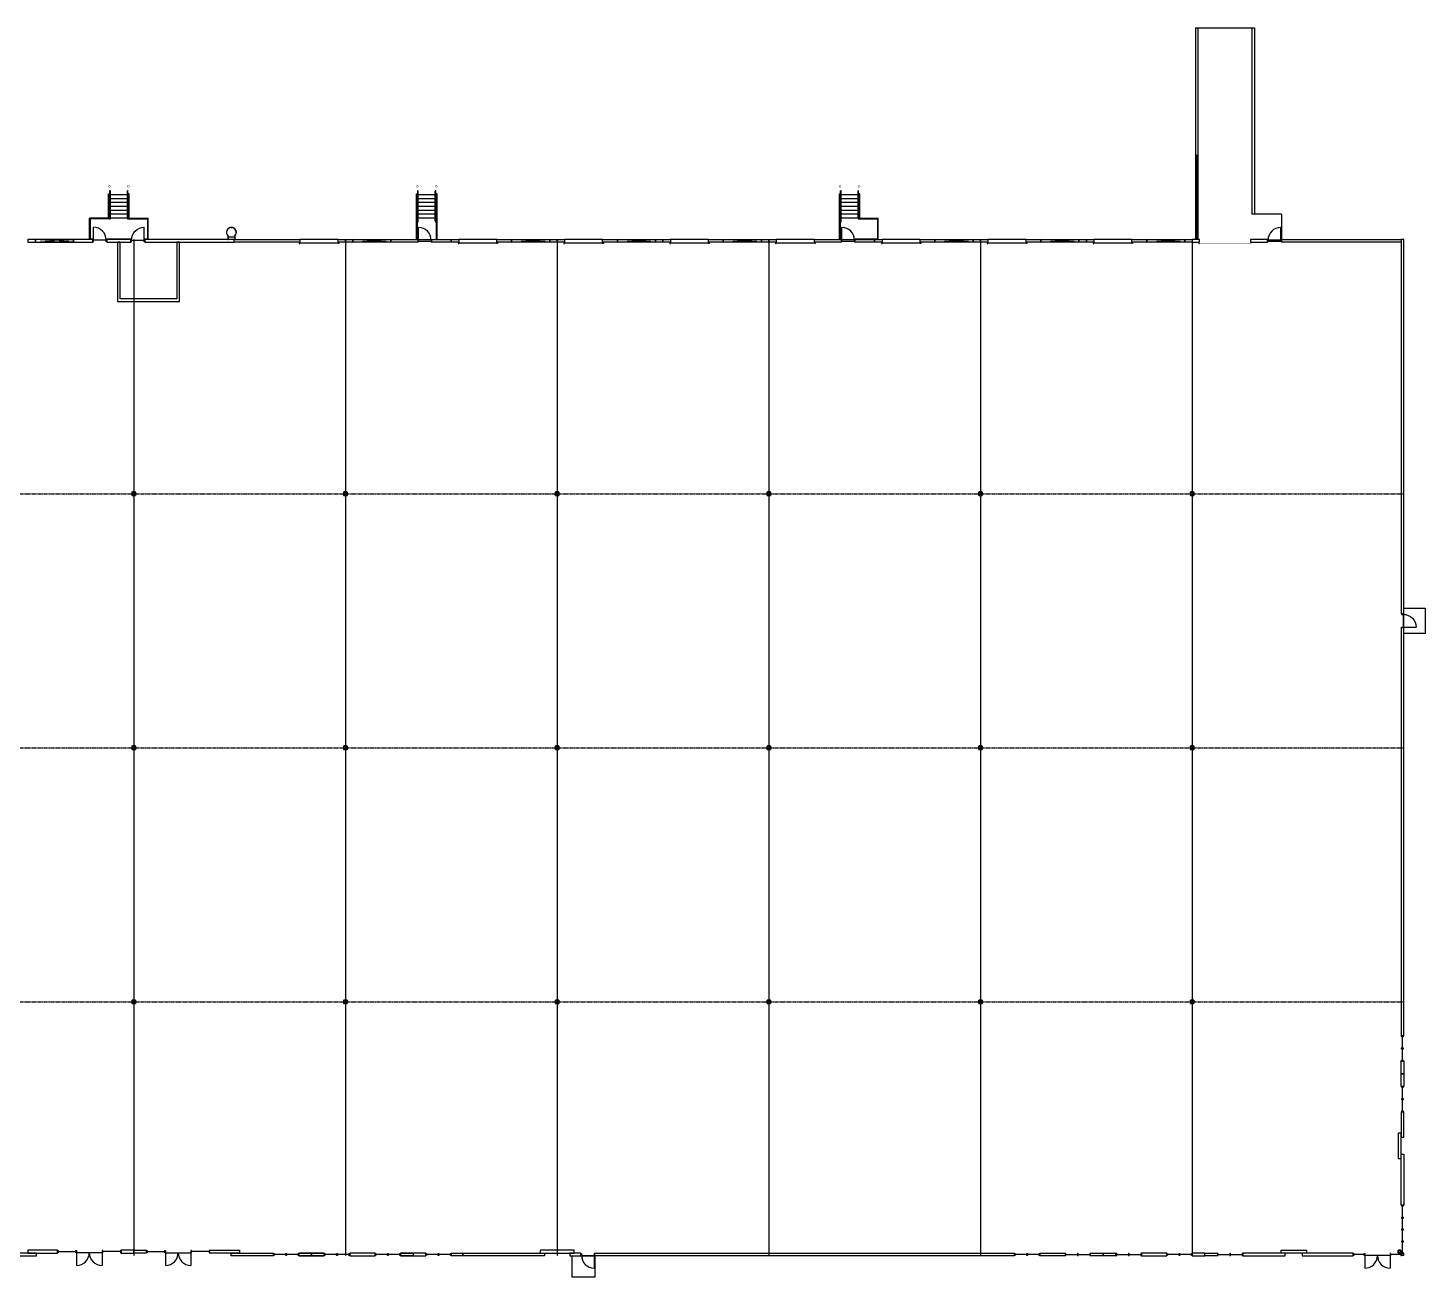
# Model space of a CAD drawing. Header units: inches. Extents: x 4796 to 12325, y 247 to 7018.
# Drawn here: x 8156 to 12116, y 247 to 3787 of the extents above; entities that cross this region are included whole.
import ezdxf

# ---------------------------------------------------------------- set-up
doc = ezdxf.new("R2010")
doc.units = ezdxf.units.IN
doc.header["$MEASUREMENT"] = 0
doc.linetypes.add('CENTER', pattern=[2, 1.25, -0.25, 0.25, -0.25])
doc.linetypes.add('CENTERX2', pattern=[4, 2.5, -0.5, 0.5, -0.5])
for name, color, linetype in [('A-Anno-Col Line', 1, 'CENTER'), ('A-Door', 3, 'Continuous'), ('A-Eqpm', 3, 'Continuous'), ('A-ES04', 4, 'Continuous'), ('A-ES07', 7, 'Continuous'), ('A-Flor-Sog', 1, 'Continuous'), ('A-Flor-Strs', 2, 'Continuous'), ('A-Glaz', 2, 'Continuous'), ('A-Site-Curb', 1, 'Continuous'), ('A-Wall', 7, 'Continuous'), ('A-Xref', 7, 'Continuous'), ('DT-LADDER', 6, 'Continuous')]:
    doc.layers.add(name, color=color, linetype=linetype)
doc.layers.add('A-Detl-Patt', color=190, linetype='Continuous', lineweight=18)
doc.layers.add('A-Detl-Wide', color=212, linetype='Continuous', lineweight=35)

# ---------------------------------------------------------------- blocks, each defined once
blk = doc.blocks.new('*U10')
at = {"layer": 'A-Detl-Patt'}
h = blk.add_hatch(dxfattribs=at)
h.set_pattern_fill('ANSI32', color=256, scale=6, style=0)
h.set_pattern_definition([(45, (-5, 0), (-1.591, 1.591), []), (45, (-3.9393, 0), (-1.591, 1.591), [])])
edge = h.paths.add_edge_path(flags=0)
edge.add_line((-3.75, -0.625), (3.75, -0.625))
edge.add_arc((3.75, -1.25), 0.625, 0, 90, ccw=False)
edge.add_line((4.375, -1.25), (4.375, -8.75))
edge.add_arc((3.75, -8.75), 0.625, -90, 0, ccw=False)
edge.add_line((3.75, -9.375), (-3.75, -9.375))
edge.add_arc((-3.75, -8.75), 0.625, 180, 270, ccw=False)
edge.add_line((-4.375, -8.75), (-4.375, -1.25))
edge.add_arc((-3.75, -1.25), 0.625, 90, 180, ccw=False)
edge = h.paths.add_edge_path(flags=0)
edge.add_line((-3.75, 0), (3.75, 0))
edge.add_arc((3.75, -1.25), 1.25, 0, 90, ccw=False)
edge.add_line((5, -1.25), (5, -8.75))
edge.add_arc((3.75, -8.75), 1.25, -90, 0, ccw=False)
edge.add_line((3.75, -10), (-3.75, -10))
edge.add_arc((-3.75, -8.75), 1.25, 180, 270, ccw=False)
edge.add_line((-5, -8.75), (-5, -1.25))
edge.add_arc((-3.75, -1.25), 1.25, 90, 180, ccw=False)
at = {"color": 0, "linetype": 'ByBlock'}
for points in [[(-3.75, 0), (3.75, 0, -0.41421356), (5, -1.25), (5, -8.75, -0.41421356), (3.75, -10), (-3.75, -10, -0.41421356), (-5, -8.75), (-5, -1.25, -0.41421356)], [(-3.75, -0.625), (3.75, -0.625, -0.41421356), (4.375, -1.25), (4.375, -8.75, -0.41421356), (3.75, -9.375), (-3.75, -9.375, -0.41421356), (-4.375, -8.75), (-4.375, -1.25, -0.41421356)]]:
    blk.add_lwpolyline(points, format="xyb", close=True, dxfattribs=at)
blk = doc.blocks.new('door3672')
at = {"layer": 'A-Door', "color": 5}
blk.add_line((38152.8, -11028.7), (38152.8, -10992.7), dxfattribs=at)
at = {"layer": 'A-Door', "color": 1}
blk.add_line((38188.8, -11028.7), (38152.8, -11028.7), dxfattribs=at)
at = {"layer": 'A-Door', "color": 6}
for points in [[(38152.8, -11028.7), (38150.8, -11028.7), (38150.8, -11033.7), (38152.8, -11033.7)], [(38188.8, -11028.7), (38190.8, -11028.7), (38190.8, -11033.7), (38188.8, -11033.7)]]:
    blk.add_lwpolyline(points, close=True, dxfattribs=at)
at = {"layer": 'A-Door', "color": 1}
blk.add_arc((38152.8, -11028.7), 36, 0, 90, dxfattribs=at)
blk = doc.blocks.new('*U15')
at = {"layer": 'A-Detl-Patt'}
h = blk.add_hatch(dxfattribs=at)
h.set_pattern_fill('ANSI32', color=256, scale=6, style=0)
h.set_pattern_definition([(45, (-4, 0), (-1.591, 1.591), []), (45, (-2.9393, 0), (-1.591, 1.591), [])])
edge = h.paths.add_edge_path(flags=16)
edge.add_line((-2.75, -0.625), (2.75, -0.625))
edge.add_arc((2.75, -1.25), 0.625, 0, 90, ccw=False)
edge.add_line((3.375, -1.25), (3.375, -6.75))
edge.add_arc((2.75, -6.75), 0.625, -90, 0, ccw=False)
edge.add_line((2.75, -7.375), (-2.75, -7.375))
edge.add_arc((-2.75, -6.75), 0.625, 180, 270, ccw=False)
edge.add_line((-3.375, -6.75), (-3.375, -1.25))
edge.add_arc((-2.75, -1.25), 0.625, 90, 180, ccw=False)
edge = h.paths.add_edge_path()
edge.add_line((-2.75, 0), (2.75, 0))
edge.add_arc((2.75, -1.25), 1.25, 0, 90, ccw=False)
edge.add_line((4, -1.25), (4, -6.75))
edge.add_arc((2.75, -6.75), 1.25, -90, 0, ccw=False)
edge.add_line((2.75, -8), (-2.75, -8))
edge.add_arc((-2.75, -6.75), 1.25, 180, 270, ccw=False)
edge.add_line((-4, -6.75), (-4, -1.25))
edge.add_arc((-2.75, -1.25), 1.25, 90, 180, ccw=False)
at = {"color": 0, "linetype": 'ByBlock'}
for points in [[(-2.75, 0), (2.75, 0, -0.41421356), (4, -1.25), (4, -6.75, -0.41421356), (2.75, -8), (-2.75, -8, -0.41421356), (-4, -6.75), (-4, -1.25, -0.41421356)], [(-2.75, -0.625), (2.75, -0.625, -0.41421356), (3.375, -1.25), (3.375, -6.75, -0.41421356), (2.75, -7.375), (-2.75, -7.375, -0.41421356), (-3.375, -6.75), (-3.375, -1.25, -0.41421356)]]:
    blk.add_lwpolyline(points, format="xyb", close=True, dxfattribs=at)
blk = doc.blocks.new('CagedLadder-Plan')
at = {"layer": 'DT-LADDER'}
for p, q in [((0, -10), (0, 0)), ((0.2, 0), (0, 0)), ((0.2, -10.1), (0.2, 0)), ((19, -10.1), (19, 0)), ((19.2, 0), (19, 0)), ((19.2, -10), (19.2, 0)), ((0.6, -6.6), (18.6, -6.6)), ((0.6, -7.3), (18.6, -7.3))]:
    blk.add_line(p, q, dxfattribs=at)
at = {"layer": 'DT-LADDER', "color": 5}
for p, q in [((-4.4, -21.5), (-4.4, -19.5)), ((-4.1, -19.5), (-4.4, -19.5)), ((-4.1, -21.5), (-4.4, -21.5)), ((-4.1, -21.5), (-4.1, -19.5)), ((-1, -29.7), (-0.8, -29.5)), ((0.5, -31.1), (-1, -29.7)), ((0.6, -30.9), (-0.8, -29.5)), ((-0.8, -29.5), (0.6, -30.9)), ((0.6, -5.5), (0.2, -5.5)), ((0.6, -8.5), (0.2, -8.5)), ((0.5, -31.1), (0.6, -30.9)), ((0.6, -8.5), (0.6, -5.5)), ((8.6, -34.5), (8.6, -34.2)), ((10.6, -34.2), (8.6, -34.2)), ((8.6, -34.2), (10.6, -34.2)), ((10.6, -34.5), (8.6, -34.5)), ((10.6, -34.5), (10.6, -34.2)), ((19, -5.5), (18.6, -5.5)), ((18.6, -8.5), (18.6, -5.5)), ((19, -8.5), (18.6, -8.5)), ((20, -29.5), (18.6, -30.9)), ((18.6, -30.9), (20, -29.5)), ((18.8, -31.1), (18.6, -30.9)), ((20.2, -29.7), (18.8, -31.1)), ((20.2, -29.7), (20, -29.5)), ((23.6, -19.5), (23.4, -19.5)), ((23.4, -21.5), (23.4, -19.5)), ((23.6, -21.5), (23.4, -21.5)), ((23.6, -21.5), (23.6, -19.5))]:
    blk.add_line(p, q, dxfattribs=at)
at = {"layer": 'DT-LADDER'}
for radius, start, end in [(14.2, 132.4882, 47.5118), (14, 132.0395, 47.9605)]:
    blk.add_arc((9.6, -20.5), radius, start, end, dxfattribs=at)
blk = doc.blocks.new('ada-ara')
at = {"layer": 'A-Door'}
blk.add_line((38, -2.5), (38, -38.5), dxfattribs=at)
for points in [[(2, 2.5), (0, 2.5), (0, -2.5), (2, -2.5)], [(40, 2.5), (38, 2.5), (38, -2.5), (40, -2.5)]]:
    blk.add_lwpolyline(points, close=True, dxfattribs=at)
blk.add_arc((38, -2.5), 36, 180, 270, dxfattribs=at)
at = {"layer": 'A-Flor-Sog', "const_width": 1}
for points in [[(-13.5, -155, -1), (-8.5, -155, -1)], [(45.5, -155, 1), (40.5, -155, 1)]]:
    blk.add_lwpolyline(points, format="xyb", close=True, dxfattribs=at)
at = {"layer": 'A-Flor-Strs', "color": 6}
for p, q in [((-65, -4), (-65, -65)), ((45, -4), (45, -133.5)), ((-13, -65), (-65, -65)), ((-13, -65), (-13, -133.5)), ((-13, -133.5), (-11, -133.5)), ((-11, -132), (-9.5, -132)), ((-11, -132), (-11, -133.5)), ((-9.5, -132), (-9.5, -142.2)), ((40, -132), (-8, -132)), ((-8, -132), (-8, -142.2)), ((40, -132), (40, -142.2)), ((43, -132), (41.5, -132)), ((41.5, -132), (41.5, -142.2)), ((43, -132), (43, -133.5)), ((45, -133.5), (43, -133.5))]:
    blk.add_line(p, q, dxfattribs=at)
at = {"layer": 'A-Flor-Strs', "color": 3}
for p, q in [((0, -4), (-65, -4)), ((-63, -63), (-63, -6)), ((0, -6), (-63, -6)), ((45, -4), (0, -4)), ((0, -6), (0, -4)), ((43, -131), (43, -4)), ((-11, -63), (-63, -63)), ((-8.8, -63), (-11, -63)), ((-11, -131), (-11, -63)), ((-9.5, -64.5), (-11, -64.5)), ((-9.5, -64.5), (-9.5, -132)), ((-8, -63.8), (-8, -132)), ((40, -54.8), (40, -132)), ((41.5, -54.8), (41.5, -132))]:
    blk.add_line(p, q, dxfattribs=at)
at = {"layer": 'A-Flor-Strs', "color": 1}
for p, q in [((-11, -66), (-9.5, -66)), ((-11, -77), (-9.5, -77)), ((40, -66), (-8, -66)), ((40, -77), (-8, -77)), ((43, -63), (41.5, -63)), ((43, -64.5), (41.5, -64.5)), ((43, -66), (41.5, -66)), ((43, -77), (41.5, -77)), ((-11, -88), (-9.5, -88)), ((-11, -99), (-9.5, -99)), ((-11, -110), (-9.5, -110)), ((40, -88), (-8, -88)), ((40, -99), (-8, -99)), ((40, -110), (-8, -110)), ((43, -88), (41.5, -88)), ((43, -99), (41.5, -99)), ((43, -110), (41.5, -110)), ((-12, -132), (-9.5, -132)), ((-11, -121), (-9.5, -121)), ((-11, -130.5), (-9.5, -130.5)), ((40, -121), (-8, -121)), ((43, -121), (41.5, -121)), ((43, -130.5), (41.5, -130.5)), ((44, -132), (41.5, -132))]:
    blk.add_line(p, q, dxfattribs=at)
at = {"layer": 'A-Flor-Strs', "color": 3}
for centre, radius, start, end in [((-8.8, -63.8), 0.75, 0, 90), ((40.7, -54.8), 0.75, 0, 180), ((-12, -131), 1, 180, 0), ((44, -131), 1, 180, 0)]:
    blk.add_arc(centre, radius, start, end, dxfattribs=at)
at = {"layer": 'A-Flor-Strs', "color": 6}
for centre in [(-8.8, -142.2), (40.7, -142.2)]:
    blk.add_arc(centre, 0.75, 180, 0, dxfattribs=at)
blk = doc.blocks.new('door3684')
at = {"layer": 'A-Door', "color": 5}
blk.add_line((-2.5, -2), (-38.5, -2), dxfattribs=at)
at = {"layer": 'A-Door', "color": 1}
blk.add_line((-2.5, -2), (-2.5, -38), dxfattribs=at)
blk.add_arc((-2.5, -2), 36, 180, 270, dxfattribs=at)
at = {"layer": 'A-Glaz', "color": 6}
for points in [[(-2.5, -2), (-2.5, 0), (2.5, 0), (2.5, -2)], [(-2.5, -40), (-2.5, -38), (2.5, -38), (2.5, -40)]]:
    blk.add_lwpolyline(points, close=True, dxfattribs=at)
blk = doc.blocks.new('AdaStr')
at = {"layer": 'A-Door'}
blk.add_line((38, -2.5), (38, -38.5), dxfattribs=at)
for points in [[(2, 2.5), (0, 2.5), (0, -2.5), (2, -2.5)], [(40, 2.5), (38, 2.5), (38, -2.5), (40, -2.5)]]:
    blk.add_lwpolyline(points, close=True, dxfattribs=at)
blk.add_arc((38, -2.5), 36, 180, 270, dxfattribs=at)
at = {"layer": 'A-Flor-Sog', "const_width": 1}
for points in [[(-15, -155, -1), (-10, -155, -1)], [(44, -155, 1), (39, -155, 1)]]:
    blk.add_lwpolyline(points, format="xyb", close=True, dxfattribs=at)
at = {"layer": 'A-Flor-Strs', "color": 6}
for p, q in [((-14.5, -4), (-14.5, -133.5)), ((43.5, -4), (43.5, -133.5)), ((-14.5, -133.5), (-12.5, -133.5)), ((-12.5, -132), (-11, -132)), ((-12.5, -132), (-12.5, -133.5)), ((-11, -132), (-11, -142.2)), ((38.5, -132), (-9.5, -132)), ((-9.5, -132), (-9.5, -142.2)), ((38.5, -132), (38.5, -142.2)), ((41.5, -132), (40, -132)), ((40, -132), (40, -142.2)), ((41.5, -132), (41.5, -133.5)), ((43.5, -133.5), (41.5, -133.5))]:
    blk.add_line(p, q, dxfattribs=at)
at = {"layer": 'A-Flor-Strs', "color": 3}
for p, q in [((43.5, -4), (-14.5, -4)), ((-12.5, -131), (-12.5, -4)), ((41.5, -131), (41.5, -4)), ((-11, -57), (-11, -132)), ((-9.5, -57), (-9.5, -132)), ((38.5, -54.8), (38.5, -132)), ((40, -54.8), (40, -132))]:
    blk.add_line(p, q, dxfattribs=at)
at = {"layer": 'A-Flor-Strs', "color": 1}
for p, q in [((-12.5, -66), (-11, -66)), ((-12.5, -77), (-11, -77)), ((38.5, -66), (-9.5, -66)), ((38.5, -77), (-9.5, -77)), ((41.5, -63), (40, -63)), ((41.5, -64.5), (40, -64.5)), ((41.5, -66), (40, -66)), ((41.5, -77), (40, -77)), ((-12.5, -88), (-11, -88)), ((-12.5, -99), (-11, -99)), ((-12.5, -110), (-11, -110)), ((38.5, -88), (-9.5, -88)), ((38.5, -99), (-9.5, -99)), ((38.5, -110), (-9.5, -110)), ((41.5, -88), (40, -88)), ((41.5, -99), (40, -99)), ((41.5, -110), (40, -110)), ((-13.5, -132), (-11, -132)), ((-12.5, -121), (-11, -121)), ((-12.5, -130.5), (-11, -130.5)), ((38.5, -121), (-9.5, -121)), ((41.5, -121), (40, -121)), ((41.5, -130.5), (40, -130.5)), ((42.5, -132), (40, -132))]:
    blk.add_line(p, q, dxfattribs=at)
at = {"layer": 'A-Flor-Strs', "color": 3}
for centre, radius, start, end in [((-12.5, -57), 3, 0, 90), ((-12.5, -57), 1.5, 0, 90), ((39.2, -54.8), 0.75, 0, 180), ((-13.5, -131), 1, 180, 0), ((42.5, -131), 1, 180, 0)]:
    blk.add_arc(centre, radius, start, end, dxfattribs=at)
at = {"layer": 'A-Flor-Strs', "color": 6}
for centre in [(-10.3, -142.2), (39.2, -142.2)]:
    blk.add_arc(centre, 0.75, 180, 0, dxfattribs=at)

msp = doc.modelspace()

# ---------------------------------------------------------------- linework, layer by layer
at = {"layer": 'A-Anno-Col Line', "linetype": 'CENTER'}
for p, q in [((8455.6, 3186.7), (8455.6, 306.7)), ((9055.6, 3186.7), (9055.6, 306.7)), ((9655.6, 3186.7), (9655.6, 306.7)), ((10255.6, 3186.7), (10255.6, 306.7)), ((10855.6, 3186.7), (10855.6, 306.7)), ((11455.6, 3186.7), (11455.6, 306.7))]:
    msp.add_line(p, q, dxfattribs=at)
at = {"layer": 'A-Anno-Col Line', "linetype": 'CENTERX2'}
for p, q in [((4855.6, 2466.7), (12055.6, 2466.7)), ((4855.6, 1746.7), (12055.6, 1746.7)), ((4855.6, 1026.7), (12055.6, 1026.7))]:
    msp.add_line(p, q, dxfattribs=at)
at = {"layer": 'A-Door', "color": 6}
for p, q in [((8293.6, 315.7), (8293.6, 279.7)), ((8365.6, 315.7), (8365.6, 279.7)), ((8545.6, 315.7), (8545.6, 279.7)), ((8617.6, 315.7), (8617.6, 279.7)), ((11944.7, 307.7), (11944.7, 271.7)), ((12016.7, 307.7), (12016.7, 271.7))]:
    msp.add_line(p, q, dxfattribs=at)
at = {"layer": 'A-Door', "color": 1}
for p, q in [((8365.6, 315.7), (8293.6, 315.7)), ((8545.6, 315.7), (8617.6, 315.7)), ((12016.7, 307.7), (11944.7, 307.7))]:
    msp.add_line(p, q, dxfattribs=at)
for centre, start, end in [((8293.6, 315.7), 270, 0), ((8365.6, 315.7), 180, 270), ((8545.6, 315.7), 270, 0), ((8617.6, 315.7), 180, 270), ((11944.7, 307.7), 270, 0), ((12016.7, 307.7), 180, 270)]:
    msp.add_arc(centre, 36, start, end, dxfattribs=at)
at = {"layer": 'A-Eqpm', "ltscale": 50}
for points, const_width in [([(8926.6, 3178.4), (8924.6, 3178.4), (8924.6, 3175.4), (8926.6, 3175.4)], 1), ([(9035.6, 3176.9), (8925.6, 3176.9)], 0.5), ([(9034.6, 3178.4), (9036.6, 3178.4), (9036.6, 3175.4), (9034.6, 3175.4)], 1), ([(9376.6, 3178.4), (9374.6, 3178.4), (9374.6, 3175.4), (9376.6, 3175.4)], 1), ([(9485.6, 3176.9), (9375.6, 3176.9)], 0.5), ([(9484.6, 3178.4), (9486.6, 3178.4), (9486.6, 3175.4), (9484.6, 3175.4)], 1), ([(9676.6, 3178.4), (9674.6, 3178.4), (9674.6, 3175.4), (9676.6, 3175.4)], 1), ([(9785.6, 3176.9), (9675.6, 3176.9)], 0.5), ([(9784.6, 3178.4), (9786.6, 3178.4), (9786.6, 3175.4), (9784.6, 3175.4)], 1), ([(9976.6, 3178.4), (9974.6, 3178.4), (9974.6, 3175.4), (9976.6, 3175.4)], 1), ([(10085.6, 3176.9), (9975.6, 3176.9)], 0.5), ([(10084.6, 3178.4), (10086.6, 3178.4), (10086.6, 3175.4), (10084.6, 3175.4)], 1), ([(10276.6, 3178.4), (10274.6, 3178.4), (10274.6, 3175.4), (10276.6, 3175.4)], 1), ([(10385.6, 3176.9), (10275.6, 3176.9)], 0.5), ([(10384.6, 3178.4), (10386.6, 3178.4), (10386.6, 3175.4), (10384.6, 3175.4)], 1), ([(10576.6, 3178.4), (10574.6, 3178.4), (10574.6, 3175.4), (10576.6, 3175.4)], 1), ([(10685.6, 3176.9), (10575.6, 3176.9)], 0.5), ([(10684.6, 3178.4), (10686.6, 3178.4), (10686.6, 3175.4), (10684.6, 3175.4)], 1), ([(10876.6, 3178.4), (10874.6, 3178.4), (10874.6, 3175.4), (10876.6, 3175.4)], 1), ([(10985.6, 3176.9), (10875.6, 3176.9)], 0.5), ([(10984.6, 3178.4), (10986.6, 3178.4), (10986.6, 3175.4), (10984.6, 3175.4)], 1), ([(11176.6, 3178.4), (11174.6, 3178.4), (11174.6, 3175.4), (11176.6, 3175.4)], 1), ([(11285.6, 3176.9), (11175.6, 3176.9)], 0.5), ([(11284.6, 3178.4), (11286.6, 3178.4), (11286.6, 3175.4), (11284.6, 3175.4)], 1), ([(11476.6, 3178.4), (11474.6, 3178.4), (11474.6, 3175.4), (11476.6, 3175.4)], 1), ([(11621.6, 3176.9), (11475.6, 3176.9)], 0.5), ([(11620.6, 3178.4), (11622.6, 3178.4), (11622.6, 3175.4), (11620.6, 3175.4)], 1)]:
    msp.add_lwpolyline(points, dxfattribs=dict(at, const_width=const_width))
for points in [[(8926.6, 3178.4), (8924.6, 3178.4), (8924.6, 3175.4), (8926.6, 3175.4)], [(8926.6, 3178.4), (8924.6, 3178.4), (8924.6, 3175.4), (8926.6, 3175.4)], [(9035.6, 3176.9), (8925.6, 3176.9)], [(9034.6, 3178.4), (9036.6, 3178.4), (9036.6, 3175.4), (9034.6, 3175.4)], [(9376.6, 3178.4), (9374.6, 3178.4), (9374.6, 3175.4), (9376.6, 3175.4)], [(9376.6, 3178.4), (9374.6, 3178.4), (9374.6, 3175.4), (9376.6, 3175.4)], [(9485.6, 3176.9), (9375.6, 3176.9)], [(9484.6, 3178.4), (9486.6, 3178.4), (9486.6, 3175.4), (9484.6, 3175.4)], [(9676.6, 3178.4), (9674.6, 3178.4), (9674.6, 3175.4), (9676.6, 3175.4)], [(9676.6, 3178.4), (9674.6, 3178.4), (9674.6, 3175.4), (9676.6, 3175.4)], [(9785.6, 3176.9), (9675.6, 3176.9)], [(9784.6, 3178.4), (9786.6, 3178.4), (9786.6, 3175.4), (9784.6, 3175.4)], [(9976.6, 3178.4), (9974.6, 3178.4), (9974.6, 3175.4), (9976.6, 3175.4)], [(9976.6, 3178.4), (9974.6, 3178.4), (9974.6, 3175.4), (9976.6, 3175.4)], [(10085.6, 3176.9), (9975.6, 3176.9)], [(10084.6, 3178.4), (10086.6, 3178.4), (10086.6, 3175.4), (10084.6, 3175.4)], [(10276.6, 3178.4), (10274.6, 3178.4), (10274.6, 3175.4), (10276.6, 3175.4)], [(10276.6, 3178.4), (10274.6, 3178.4), (10274.6, 3175.4), (10276.6, 3175.4)], [(10385.6, 3176.9), (10275.6, 3176.9)], [(10384.6, 3178.4), (10386.6, 3178.4), (10386.6, 3175.4), (10384.6, 3175.4)], [(10576.6, 3178.4), (10574.6, 3178.4), (10574.6, 3175.4), (10576.6, 3175.4)], [(10576.6, 3178.4), (10574.6, 3178.4), (10574.6, 3175.4), (10576.6, 3175.4)], [(10685.6, 3176.9), (10575.6, 3176.9)], [(10684.6, 3178.4), (10686.6, 3178.4), (10686.6, 3175.4), (10684.6, 3175.4)], [(10876.6, 3178.4), (10874.6, 3178.4), (10874.6, 3175.4), (10876.6, 3175.4)], [(10876.6, 3178.4), (10874.6, 3178.4), (10874.6, 3175.4), (10876.6, 3175.4)], [(10985.6, 3176.9), (10875.6, 3176.9)], [(10984.6, 3178.4), (10986.6, 3178.4), (10986.6, 3175.4), (10984.6, 3175.4)], [(11176.6, 3178.4), (11174.6, 3178.4), (11174.6, 3175.4), (11176.6, 3175.4)], [(11176.6, 3178.4), (11174.6, 3178.4), (11174.6, 3175.4), (11176.6, 3175.4)], [(11285.6, 3176.9), (11175.6, 3176.9)], [(11284.6, 3178.4), (11286.6, 3178.4), (11286.6, 3175.4), (11284.6, 3175.4)], [(11476.6, 3178.4), (11474.6, 3178.4), (11474.6, 3175.4), (11476.6, 3175.4)], [(11476.6, 3178.4), (11474.6, 3178.4), (11474.6, 3175.4), (11476.6, 3175.4)]]:
    msp.add_lwpolyline(points, dxfattribs=at)
at = {"layer": 'A-ES04'}
msp.add_line((11632.6, 3786.7), (11632.6, 3258.7), dxfattribs=at)
at = {"layer": 'A-ES07'}
for points in [[(8155.6, 314.7), (8239.6, 314.7), (8239.6, 322.7), (8155.6, 322.7)], [(8755.6, 314.7), (8671.6, 314.7), (8671.6, 322.7), (8755.6, 322.7)], [(8059.6, 306.7), (8179.6, 306.7), (8179.6, 314.7), (8059.6, 314.7)], [(8851.6, 306.7), (8731.6, 306.7), (8731.6, 314.7), (8851.6, 314.7)], [(8995.6, 314.7), (8923.6, 314.7), (8923.6, 306.7), (8995.6, 306.7)], [(9139.6, 314.7), (9067.6, 314.7), (9067.6, 306.7), (9139.6, 306.7)], [(9283.6, 314.7), (9211.6, 314.7), (9211.6, 306.7), (9283.6, 306.7)], [(9619.6, 306.7), (9388.6, 306.7), (9388.6, 314.7), (9619.6, 314.7)]]:
    msp.add_lwpolyline(points, close=True, dxfattribs=at)
at = {"layer": 'A-Flor-Sog', "color": 1}
for p, q in [((9034.6, 3186.7), (8926.6, 3186.7)), ((9484.6, 3186.7), (9376.6, 3186.7)), ((9784.6, 3186.7), (9676.6, 3186.7)), ((10084.6, 3186.7), (9976.6, 3186.7)), ((10384.6, 3186.7), (10276.6, 3186.7)), ((10684.6, 3186.7), (10576.6, 3186.7)), ((10984.6, 3186.7), (10876.6, 3186.7)), ((11284.6, 3186.7), (11176.6, 3186.7))]:
    msp.add_line(p, q, dxfattribs=at)
at = {"layer": 'A-Flor-Sog', "const_width": 1}
for points in [[(8383.9, 3337.7, 1), (8388.9, 3337.7, 1)], [(8442.9, 3337.7, -1), (8437.9, 3337.7, -1)]]:
    msp.add_lwpolyline(points, format="xyb", close=True, dxfattribs=at)
at = {"layer": 'A-Flor-Strs', "color": 3}
for p, q in [((11464.6, 3786.7), (11464.6, 3186.7)), ((11464.6, 3786.7), (11632.6, 3786.7)), ((11471.6, 3786.7), (11471.6, 3186.7)), ((11624.6, 3786.7), (11624.6, 3258.7)), ((8386.4, 3313.7), (8386.4, 3245.7)), ((8387.9, 3247.2), (8387.9, 3314.7)), ((8389.4, 3246.4), (8389.4, 3314.7)), ((8437.4, 3246.4), (8437.4, 3314.7)), ((8438.9, 3247.2), (8438.9, 3314.7)), ((8440.4, 3313.7), (8440.4, 3245.7)), ((11708.6, 3258.7), (11624.6, 3258.7)), ((11708.6, 3258.7), (11708.6, 3186.7)), ((8386.4, 3245.7), (8332.4, 3245.7)), ((8387.9, 3247.2), (8386.4, 3247.2)), ((8388.7, 3245.7), (8386.4, 3245.7)), ((8438.2, 3245.7), (8440.4, 3245.7)), ((8438.9, 3247.2), (8440.4, 3247.2)), ((8440.4, 3245.7), (8494.4, 3245.7)), ((8494.4, 3245.7), (8494.4, 3188.7)), ((8339.4, 3186.7), (8339.4, 3188.7)), ((8379.4, 3186.7), (8379.4, 3188.7)), ((8447.4, 3186.7), (8447.4, 3188.7)), ((8487.4, 3186.7), (8487.4, 3188.7))]:
    msp.add_line(p, q, dxfattribs=at)
at = {"layer": 'A-Flor-Strs', "color": 6}
for p, q in [((8384.4, 3316.2), (8386.4, 3316.2)), ((8384.4, 3247.7), (8384.4, 3316.2)), ((8386.4, 3314.7), (8386.4, 3316.2)), ((8386.4, 3314.7), (8387.9, 3314.7)), ((8387.9, 3314.7), (8387.9, 3324.9)), ((8389.4, 3314.7), (8389.4, 3324.9)), ((8389.4, 3314.7), (8437.4, 3314.7)), ((8437.4, 3314.7), (8437.4, 3324.9)), ((8438.9, 3314.7), (8438.9, 3324.9)), ((8440.4, 3314.7), (8438.9, 3314.7)), ((8442.4, 3316.2), (8440.4, 3316.2)), ((8440.4, 3314.7), (8440.4, 3316.2)), ((8442.4, 3247.7), (8442.4, 3316.2)), ((8330.4, 3186.7), (8330.4, 3247.7)), ((8384.4, 3247.7), (8330.4, 3247.7)), ((8442.4, 3247.7), (8496.4, 3247.7)), ((8496.4, 3186.7), (8496.4, 3247.7))]:
    msp.add_line(p, q, dxfattribs=at)
at = {"layer": 'A-Flor-Strs', "color": 1}
for p, q in [((8385.4, 3314.7), (8387.9, 3314.7)), ((8386.4, 3313.2), (8387.9, 3313.2)), ((8386.4, 3303.7), (8387.9, 3303.7)), ((8386.4, 3292.7), (8387.9, 3292.7)), ((8389.4, 3303.7), (8437.4, 3303.7)), ((8389.4, 3292.7), (8437.4, 3292.7)), ((8441.4, 3314.7), (8438.9, 3314.7)), ((8440.4, 3313.2), (8438.9, 3313.2)), ((8440.4, 3303.7), (8438.9, 3303.7)), ((8440.4, 3292.7), (8438.9, 3292.7)), ((8386.4, 3281.7), (8387.9, 3281.7)), ((8386.4, 3270.7), (8387.9, 3270.7)), ((8386.4, 3259.7), (8387.9, 3259.7)), ((8386.4, 3248.7), (8387.9, 3248.7)), ((8386.4, 3248.7), (8387.9, 3248.7)), ((8389.4, 3281.7), (8437.4, 3281.7)), ((8389.4, 3270.7), (8437.4, 3270.7)), ((8389.4, 3259.7), (8437.4, 3259.7)), ((8389.4, 3248.7), (8437.4, 3248.7)), ((8440.4, 3281.7), (8438.9, 3281.7)), ((8440.4, 3270.7), (8438.9, 3270.7)), ((8440.4, 3259.7), (8438.9, 3259.7)), ((8440.4, 3248.7), (8438.9, 3248.7)), ((8386.4, 3247.2), (8387.9, 3247.2)), ((8386.4, 3245.7), (8387.9, 3245.7))]:
    msp.add_line(p, q, dxfattribs=at)
at = {"layer": 'A-Flor-Strs', "color": 3}
for points in [[(8332.4, 3245.7), (8332.4, 3188.7), (8339.4, 3188.7)], [(8379.4, 3188.7), (8447.4, 3188.7)], [(8487.4, 3188.7), (8494.4, 3188.7)]]:
    msp.add_lwpolyline(points, dxfattribs=at)
for centre, radius, start, end in [((8385.4, 3313.7), 1, 0, 180), ((8441.4, 3313.7), 1, 0, 180), ((8388.7, 3246.4), 0.75, 270, 0), ((8438.2, 3246.4), 0.75, 180, 270)]:
    msp.add_arc(centre, radius, start, end, dxfattribs=at)
at = {"layer": 'A-Flor-Strs', "color": 6}
for centre in [(8388.7, 3324.9), (8438.2, 3324.9)]:
    msp.add_arc(centre, 0.75, 0, 180, dxfattribs=at)
at = {"layer": 'A-Glaz', "color": 6}
for p, q in [((12051.3, 895.7), (12051.3, 928.7)), ((12051.3, 860.7), (12051.3, 893.7)), ((12051.6, 751.7), (12051.6, 784.7)), ((12051.6, 716.7), (12051.6, 749.7)), ((12051.9, 415.8), (12051.9, 448.7)), ((12051.9, 382.2), (12051.9, 413.8)), ((12051.9, 348.6), (12051.9, 380.2)), ((8241.6, 318.7), (8291.6, 318.7)), ((8417.6, 318.7), (8367.6, 318.7)), ((8493.6, 318.7), (8543.6, 318.7)), ((8669.6, 318.7), (8619.6, 318.7)), ((12051.9, 315.7), (12051.9, 346.6)), ((8886.6, 310.7, -70.2), (8853.6, 310.7)), ((8921.6, 310.7, 5.9), (8888.6, 310.7, -70.2)), ((9030.6, 310.7, -70.2), (8997.6, 310.7)), ((9065.6, 310.7, 5.9), (9032.6, 310.7, -70.2)), ((9174.6, 310.7, -70.2), (9141.6, 310.7)), ((9209.6, 310.7, 5.9), (9176.6, 310.7, -70.2)), ((9318.6, 310.7, -70.2), (9285.6, 310.7)), ((9353.6, 310.7, 5.9), (9320.6, 310.7, -70.2)), ((10986.6, 310.7), (10953.6, 310.7)), ((11021.6, 310.7), (10988.6, 310.7)), ((11097.6, 310.7), (11130.6, 310.7)), ((11132.6, 310.7), (11165.6, 310.7)), ((11241.6, 310.7), (11274.6, 310.7)), ((11276.6, 310.7), (11309.6, 310.7)), ((11418.6, 310.7), (11385.6, 310.7)), ((11453.6, 310.7), (11420.6, 310.7)), ((11529.6, 310.7), (11562.6, 310.7)), ((11564.6, 310.7), (11597.6, 310.7)), ((11942.7, 310.7), (11913.6, 310.7)), ((12046.9, 310.7), (12018.7, 310.7))]:
    msp.add_line(p, q, dxfattribs=at)
at = {"layer": 'A-Glaz', "color": 5}
for points in [[(12054.3, 928.7), (12054.3, 930.7), (12048.3, 930.7), (12048.3, 928.7)], [(12054.3, 893.7), (12054.3, 895.7), (12048.3, 895.7), (12048.3, 893.7)], [(12054.3, 858.7), (12054.3, 860.7), (12048.3, 860.7), (12048.3, 858.7)], [(12054.3, 860.7), (12054.3, 858.7), (12048.3, 858.7), (12048.3, 860.7)], [(12054.6, 784.7), (12054.6, 786.7), (12048.6, 786.7), (12048.6, 784.7)], [(12054.6, 749.7), (12054.6, 751.7), (12048.6, 751.7), (12048.6, 749.7)], [(12054.6, 714.7), (12054.6, 716.7), (12048.6, 716.7), (12048.6, 714.7)], [(12054.9, 448.7), (12054.9, 450.7), (12048.9, 450.7), (12048.9, 448.7)], [(12054.9, 413.8), (12054.9, 415.8), (12048.9, 415.8), (12048.9, 413.8)], [(12054.9, 380.2), (12054.9, 382.2), (12048.9, 382.2), (12048.9, 380.2)], [(8241.6, 315.7), (8239.6, 315.7), (8239.6, 321.7), (8241.6, 321.7)], [(8293.6, 315.7), (8291.6, 315.7), (8291.6, 321.7), (8293.6, 321.7)], [(8365.6, 315.7), (8367.6, 315.7), (8367.6, 321.7), (8365.6, 321.7)], [(8417.6, 315.7), (8419.6, 315.7), (8419.6, 321.7), (8417.6, 321.7)], [(8493.6, 315.7), (8491.6, 315.7), (8491.6, 321.7), (8493.6, 321.7)], [(8545.6, 315.7), (8543.6, 315.7), (8543.6, 321.7), (8545.6, 321.7)], [(8617.6, 315.7), (8619.6, 315.7), (8619.6, 321.7), (8617.6, 321.7)], [(8669.6, 315.7), (8671.6, 315.7), (8671.6, 321.7), (8669.6, 321.7)], [(12054.9, 346.6), (12054.9, 348.6), (12048.9, 348.6), (12048.9, 346.6)], [(8853.6, 307.7), (8851.6, 307.7), (8851.6, 313.7), (8853.6, 313.7)], [(8923.6, 307.7), (8921.6, 307.7), (8921.6, 313.7), (8923.6, 313.7)], [(8997.6, 307.7), (8995.6, 307.7), (8995.6, 313.7), (8997.6, 313.7)], [(9067.6, 307.7), (9065.6, 307.7), (9065.6, 313.7), (9067.6, 313.7)], [(9141.6, 307.7), (9139.6, 307.7), (9139.6, 313.7), (9141.6, 313.7)], [(9211.6, 307.7), (9209.6, 307.7), (9209.6, 313.7), (9211.6, 313.7)], [(9285.6, 307.7), (9283.6, 307.7), (9283.6, 313.7), (9285.6, 313.7)], [(9355.6, 307.7), (9353.6, 307.7), (9353.6, 313.7), (9355.6, 313.7)], [(10953.6, 307.7), (10951.6, 307.7), (10951.6, 313.7), (10953.6, 313.7)], [(10988.6, 307.7), (10986.6, 307.7), (10986.6, 313.7), (10988.6, 313.7)], [(11023.6, 307.7), (11021.6, 307.7), (11021.6, 313.7), (11023.6, 313.7)], [(11095.6, 307.7), (11097.6, 307.7), (11097.6, 313.7), (11095.6, 313.7)], [(11130.6, 307.7), (11132.6, 307.7), (11132.6, 313.7), (11130.6, 313.7)], [(11165.6, 307.7), (11167.6, 307.7), (11167.6, 313.7), (11165.6, 313.7)], [(11239.6, 307.7), (11241.6, 307.7), (11241.6, 313.7), (11239.6, 313.7)], [(11241.6, 307.7), (11239.6, 307.7), (11239.6, 313.7), (11241.6, 313.7)], [(11274.6, 307.7), (11276.6, 307.7), (11276.6, 313.7), (11274.6, 313.7)], [(11309.6, 307.7), (11311.6, 307.7), (11311.6, 313.7), (11309.6, 313.7)], [(11385.6, 307.7), (11383.6, 307.7), (11383.6, 313.7), (11385.6, 313.7)], [(11420.6, 307.7), (11418.6, 307.7), (11418.6, 313.7), (11420.6, 313.7)], [(11455.6, 307.7), (11453.6, 307.7), (11453.6, 313.7), (11455.6, 313.7)], [(11527.6, 307.7), (11529.6, 307.7), (11529.6, 313.7), (11527.6, 313.7)], [(11562.6, 307.7), (11564.6, 307.7), (11564.6, 313.7), (11562.6, 313.7)], [(11597.6, 307.7), (11599.6, 307.7), (11599.6, 313.7), (11597.6, 313.7)], [(11913.6, 307.7), (11911.6, 307.7), (11911.6, 313.7), (11913.6, 313.7)], [(11913.6, 307.7), (11911.6, 307.7), (11911.6, 313.7), (11913.6, 313.7)], [(11944.7, 307.7), (11942.7, 307.7), (11942.7, 313.7), (11944.7, 313.7)], [(12016.7, 307.7), (12018.7, 307.7), (12018.7, 313.7), (12016.7, 313.7)], [(12046.9, 307.7), (12048.9, 307.7), (12048.9, 313.7), (12046.9, 313.7)], [(12046.9, 307.7), (12048.9, 307.7), (12048.9, 313.7), (12046.9, 313.7)], [(12054.9, 313.7), (12054.9, 315.7), (12048.9, 315.7), (12048.9, 313.7)], [(12054.9, 307.7), (12048.9, 307.7), (12048.9, 313.7), (12054.9, 313.7)]]:
    msp.add_lwpolyline(points, close=True, dxfattribs=at)
at = {"layer": 'A-Glaz', "color": 5, "elevation": -70.2}
for points in [[(8888.6, 307.7), (8886.6, 307.7), (8886.6, 313.7), (8888.6, 313.7)], [(9032.6, 307.7), (9030.6, 307.7), (9030.6, 313.7), (9032.6, 313.7)], [(9176.6, 307.7), (9174.6, 307.7), (9174.6, 313.7), (9176.6, 313.7)], [(9320.6, 307.7), (9318.6, 307.7), (9318.6, 313.7), (9320.6, 313.7)]]:
    msp.add_lwpolyline(points, close=True, dxfattribs=at)
at = {"layer": 'A-Site-Curb'}
msp.add_lwpolyline([(12054.1, 2126.7), (12055.6, 2126.7), (12055.6, 2142.7), (12115.6, 2142.7), (12115.6, 2070.7), (12055.6, 2070.7), (12055.6, 2086.7), (12054.1, 2086.7), (12054.1, 2126.7)], dxfattribs=at)
msp.add_lwpolyline([(9762.6, 306.7), (9762.6, 246.7), (9698.6, 246.7), (9698.6, 306.7)], close=True, dxfattribs=at)
at = {"layer": 'A-Wall', "color": 1}
for p, q in [((11467.4, 3425.9), (11467.4, 3186.7)), ((11468.9, 3425.9), (11468.9, 3186.7)), ((8176.6, 3179.4), (8284.6, 3186.7)), ((8284.6, 3179.4), (8176.6, 3186.7)), ((9184.6, 3179.4), (9076.6, 3186.7)), ((9076.6, 3179.4), (9184.6, 3186.7)), ((9634.6, 3179.4), (9526.6, 3186.7)), ((9526.6, 3179.4), (9634.6, 3186.7)), ((9934.6, 3179.4), (9826.6, 3186.7)), ((9826.6, 3179.4), (9934.6, 3186.7)), ((10234.6, 3179.4), (10126.6, 3186.7)), ((10126.6, 3179.4), (10234.6, 3186.7)), ((10834.6, 3179.4), (10726.6, 3186.7)), ((10726.6, 3179.4), (10834.6, 3186.7)), ((11134.6, 3179.4), (11026.6, 3186.7)), ((11026.6, 3179.4), (11134.6, 3186.7)), ((11434.6, 3179.4), (11326.6, 3186.7)), ((11326.6, 3179.4), (11434.6, 3186.7))]:
    msp.add_line(p, q, dxfattribs=at)
at = {"layer": 'A-Wall'}
for points in [[(8176.6, 3179.4), (8176.6, 3186.7), (8155.6, 3186.7), (8155.6, 3179.4), (8176.6, 3179.4)], [(8339.4, 3179.4), (8339.4, 3186.7), (8284.6, 3186.7), (8284.6, 3179.4), (8339.4, 3179.4)], [(8740.6, 3179.4), (8740.6, 3186.7), (8487.4, 3186.7), (8487.4, 3179.4), (8740.6, 3179.4)], [(8740.6, 3179.4), (8740.6, 3186.7), (8926.6, 3186.7), (8926.6, 3179.4), (8740.6, 3179.4)], [(9034.6, 3179.4), (9034.6, 3186.7), (9055.6, 3186.7), (9055.6, 3179.4), (9034.6, 3179.4)], [(9055.6, 3179.4), (9055.6, 3186.7), (9076.6, 3186.7), (9076.6, 3179.4), (9055.6, 3179.4)], [(9184.6, 3179.4), (9184.6, 3186.7), (9260.6, 3186.7), (9260.6, 3179.4), (9184.6, 3179.4)], [(9300.6, 3179.4), (9300.6, 3186.7), (9355.6, 3186.7), (9355.6, 3179.4), (9300.6, 3179.4)], [(9355.6, 3179.4), (9355.6, 3186.7), (9376.6, 3186.7), (9376.6, 3179.4), (9355.6, 3179.4)], [(9484.6, 3179.4), (9484.6, 3186.7), (9526.6, 3186.7), (9526.6, 3179.4), (9484.6, 3179.4)], [(9634.6, 3179.4), (9634.6, 3186.7), (9655.6, 3186.7), (9655.6, 3179.4), (9634.6, 3179.4)], [(9655.6, 3179.4), (9655.6, 3186.7), (9676.6, 3186.7), (9676.6, 3179.4), (9655.6, 3179.4)], [(9784.6, 3179.4), (9784.6, 3186.7), (9826.6, 3186.7), (9826.6, 3179.4), (9784.6, 3179.4)], [(9934.6, 3179.4), (9934.6, 3186.7), (9955.6, 3186.7), (9955.6, 3179.4), (9934.6, 3179.4)], [(9955.6, 3179.4), (9955.6, 3186.7), (9976.6, 3186.7), (9976.6, 3179.4), (9955.6, 3179.4)], [(10084.6, 3179.4), (10084.6, 3186.7), (10126.6, 3186.7), (10126.6, 3179.4), (10084.6, 3179.4)], [(10234.6, 3179.4), (10234.6, 3186.7), (10255.6, 3186.7), (10255.6, 3179.4), (10234.6, 3179.4)], [(10255.6, 3179.4), (10255.6, 3186.7), (10276.6, 3186.7), (10276.6, 3179.4), (10255.6, 3179.4)], [(10384.6, 3179.4), (10384.6, 3186.7), (10460.6, 3186.7), (10460.6, 3179.4), (10384.6, 3179.4)], [(10500.6, 3179.4), (10500.6, 3186.7), (10555.6, 3186.7), (10555.6, 3179.4), (10500.6, 3179.4)], [(10555.6, 3179.4), (10555.6, 3186.7), (10576.6, 3186.7), (10576.6, 3179.4), (10555.6, 3179.4)], [(10684.6, 3179.4), (10684.6, 3186.7), (10726.6, 3186.7), (10726.6, 3179.4), (10684.6, 3179.4)], [(10834.6, 3179.4), (10834.6, 3186.7), (10855.6, 3186.7), (10855.6, 3179.4), (10834.6, 3179.4)], [(10855.6, 3179.4), (10855.6, 3186.7), (10876.6, 3186.7), (10876.6, 3179.4), (10855.6, 3179.4)], [(10984.6, 3179.4), (10984.6, 3186.7), (11026.6, 3186.7), (11026.6, 3179.4), (10984.6, 3179.4)], [(11134.6, 3179.4), (11134.6, 3186.7), (11155.6, 3186.7), (11155.6, 3179.4), (11134.6, 3179.4)], [(11155.6, 3179.4), (11155.6, 3186.7), (11176.6, 3186.7), (11176.6, 3179.4), (11155.6, 3179.4)], [(11284.6, 3179.4), (11284.6, 3186.7), (11326.6, 3186.7), (11326.6, 3179.4), (11284.6, 3179.4)], [(11434.6, 3179.4), (11434.6, 3186.7), (11455.6, 3186.7), (11455.6, 3179.4), (11434.6, 3179.4)], [(11476.6, 3179.4), (11476.6, 3186.7), (11455.6, 3186.7), (11455.6, 3179.4), (11476.6, 3179.4)], [(11668.6, 3179.4), (11668.6, 3186.7), (11620.6, 3186.7), (11620.6, 3179.4), (11668.6, 3179.4)], [(11708.6, 3179.4), (11708.6, 3186.7), (12047.6, 3186.7), (12047.6, 3179.4), (11708.6, 3179.4)]]:
    msp.add_lwpolyline(points, dxfattribs=at)
for points in [[(8176.6, 3179.4), (8284.6, 3179.4), (8284.6, 3186.7), (8176.6, 3186.7)], [(8447.4, 3186.7), (8379.4, 3186.7), (8379.4, 3179.4), (8447.4, 3179.4)], [(9184.6, 3179.4), (9076.6, 3179.4), (9076.6, 3186.7), (9184.6, 3186.7)], [(9634.6, 3179.4), (9526.6, 3179.4), (9526.6, 3186.7), (9634.6, 3186.7)], [(9934.6, 3179.4), (9826.6, 3179.4), (9826.6, 3186.7), (9934.6, 3186.7)], [(10234.6, 3179.4), (10126.6, 3179.4), (10126.6, 3186.7), (10234.6, 3186.7)], [(10834.6, 3179.4), (10726.6, 3179.4), (10726.6, 3186.7), (10834.6, 3186.7)], [(11134.6, 3179.4), (11026.6, 3179.4), (11026.6, 3186.7), (11134.6, 3186.7)], [(11434.6, 3179.4), (11326.6, 3179.4), (11326.6, 3186.7), (11434.6, 3186.7)], [(12055.6, 3186.7), (12047.6, 3186.7), (12047.6, 2126.7), (12055.6, 2126.7)], [(12055.6, 2086.7), (12047.6, 2086.7), (12047.6, 930.7), (12055.6, 930.7)], [(12055.6, 858.7), (12055.6, 822.7), (12047.6, 822.7), (12047.6, 858.7)], [(12055.6, 822.7), (12055.6, 786.7), (12047.6, 786.7), (12047.6, 822.7)], [(12055.6, 642.7), (12055.6, 714.7), (12047.6, 714.7), (12047.6, 642.7)], [(12047.6, 654.7), (12039.6, 654.7), (12039.6, 582.7), (12047.6, 582.7)], [(8455.6, 322.7), (8419.6, 322.7), (8419.6, 314.7), (8455.6, 314.7)], [(8455.6, 322.7), (8491.6, 322.7), (8491.6, 314.7), (8455.6, 314.7)], [(9703.6, 314.7), (9703.6, 322.7), (9607.6, 322.7), (9607.6, 314.7)], [(11707.6, 314.7), (11707.6, 322.7), (11779.6, 322.7), (11779.6, 314.7)], [(8923.6, 314.7), (8959.6, 314.7), (8959.6, 306.7), (8923.6, 306.7)], [(8959.6, 314.7), (8995.6, 314.7), (8995.6, 306.7), (8959.6, 306.7)], [(9211.6, 314.7), (9247.6, 314.7), (9247.6, 306.7), (9211.6, 306.7)], [(9355.6, 314.7), (9388.6, 314.7), (9388.6, 306.7), (9355.6, 306.7)], [(9722.6, 306.7), (9722.6, 314.7), (9691.6, 314.7), (9691.6, 306.7)], [(9762.6, 314.7), (10951.6, 314.7), (10951.6, 306.7), (9762.6, 306.7)], [(11095.6, 306.7), (11023.6, 306.7), (11023.6, 314.7), (11095.6, 314.7)], [(11203.6, 306.7), (11167.6, 306.7), (11167.6, 314.7), (11203.6, 314.7)], [(11239.6, 306.7), (11203.6, 306.7), (11203.6, 314.7), (11239.6, 314.7)], [(11311.6, 306.7), (11383.6, 306.7), (11383.6, 314.7), (11311.6, 314.7)], [(11455.6, 306.7), (11491.6, 306.7), (11491.6, 314.7), (11455.6, 314.7)], [(11527.6, 306.7), (11491.6, 306.7), (11491.6, 314.7), (11527.6, 314.7)], [(11599.6, 306.7), (11719.6, 306.7), (11719.6, 314.7), (11599.6, 314.7)]]:
    msp.add_lwpolyline(points, close=True, dxfattribs=at)
at = {"layer": 'A-Wall', "color": 7}
for points in [[(12055.6, 450.7), (12047.6, 450.7), (12047.6, 594.7), (12055.6, 594.7)], [(11911.6, 306.7), (11911.6, 314.7), (11767.6, 314.7), (11767.6, 306.7)]]:
    msp.add_lwpolyline(points, close=True, dxfattribs=at)
at = {"layer": 'A-Wall', "color": 1}
msp.add_arc((11468.1, 3425.9), 0.75, 0, 180, dxfattribs=at)
at = {"layer": 'A-Xref'}
for p, q in [((9262.6, 3182.7), (9298.6, 3182.7)), ((10462.6, 3182.7), (10498.6, 3182.7)), ((11670.6, 3182.7), (11706.6, 3182.7))]:
    msp.add_line(p, q, dxfattribs=at)
for points in [[(8577.3, 3179.4), (8577.3, 3019), (8417.3, 3019), (8417.3, 3179.4), (8409.6, 3179.4), (8409.6, 3011.4), (8585.3, 3011.4)], [(8419.4, 3011.4), (8585.3, 3011.4), (8585.3, 3179.4), (8577.3, 3179.4)]]:
    msp.add_lwpolyline(points, dxfattribs=at)

# ---------------------------------------------------------------- block references
at = {"layer": 'A-Detl-Wide'}
for name, p, rotation in [('*U10', (8455.6, 2461.7), 180), ('*U10', (8455.6, 2461.7), 180), ('*U10', (9055.6, 2461.7), 180), ('*U10', (9055.6, 2461.7), 180), ('*U10', (9655.6, 2461.7), 180), ('*U10', (9655.6, 2461.7), 180), ('*U10', (10255.6, 2461.7), 180), ('*U10', (10255.6, 2461.7), 180), ('*U10', (10855.6, 2461.7), 180), ('*U10', (10855.6, 2461.7), 180), ('*U10', (11455.6, 2461.7), 180), ('*U10', (11455.6, 2461.7), 180), ('*U10', (8455.6, 1741.7), 180), ('*U10', (8455.6, 1741.7), 180), ('*U10', (9055.6, 1741.7), 180), ('*U10', (9055.6, 1741.7), 180), ('*U10', (9655.6, 1741.7), 180), ('*U10', (9655.6, 1741.7), 180), ('*U10', (10255.6, 1741.7), 180), ('*U10', (10255.6, 1741.7), 180), ('*U10', (10855.6, 1741.7), 180), ('*U10', (10855.6, 1741.7), 180), ('*U10', (11455.6, 1741.7), 180), ('*U10', (11455.6, 1741.7), 180), ('*U10', (8455.6, 1021.7), 180), ('*U10', (8455.6, 1021.7), 180), ('*U10', (9055.6, 1021.7), 180), ('*U10', (9055.6, 1021.7), 180), ('*U10', (9655.6, 1021.7), 180), ('*U10', (9655.6, 1021.7), 180), ('*U10', (10255.6, 1021.7), 180), ('*U10', (10255.6, 1021.7), 180), ('*U10', (10855.6, 1021.7), 180), ('*U10', (10855.6, 1021.7), 180), ('*U10', (11455.6, 1021.7), 180), ('*U10', (11455.6, 1021.7), 180), ('*U15', (12039.3, 318.7), 90)]:
    msp.add_blockref(name, p, dxfattribs=dict(at, rotation=rotation))
at = {"layer": 'A-Wall'}
for name, p, rotation in [('ada-ara', (10500.6, 3182.7), 180), ('CagedLadder-Plan', (8741.8, 3186.7), 180), ('door3684', (11708.6, 3182.7), 269.9999999999998), ('door3672', (47913.4, -10720.6), 180)]:
    msp.add_blockref(name, p, dxfattribs=dict(at, rotation=rotation))
msp.add_blockref('door3672', (-29811.3, 14214.3), dxfattribs=at)
at = {"layer": 'A-Wall', "xscale": -1}
msp.add_blockref('door3672', (46638.2, 14214.3), dxfattribs=at)
at = {"layer": 'A-Wall', "xscale": -1, "rotation": 270}
msp.add_blockref('door3672', (23082.9, -36064.1), dxfattribs=at)
at = {"layer": 'A-Xref', "rotation": 180}
msp.add_blockref('AdaStr', (9300.6, 3182.7), dxfattribs=at)

doc.saveas('drawing.dxf')
